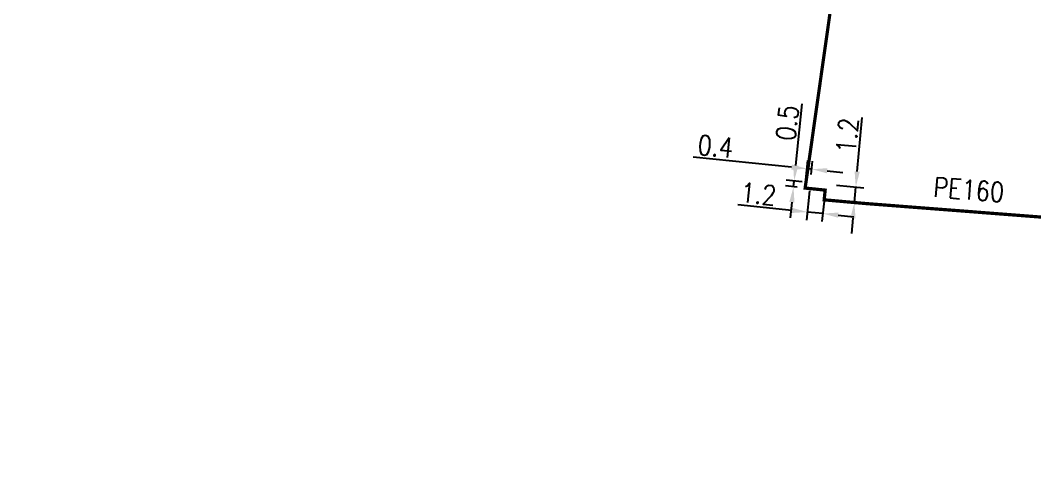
# Model space of a CAD drawing. Header units: millimetres. Extents: x 108000 to 109000, y 147000 to 148000.
# Drawn here: x 108506.7 to 108584.9, y 147353.1 to 147388.2 of the extents above; entities that cross this region are included whole.
import ezdxf

# ---------------------------------------------------------------- set-up
doc = ezdxf.new("R2010")
doc.units = ezdxf.units.MM
doc.header["$PDMODE"] = 34
doc.layers.get('Defpoints').update_dxf_attribs({"linetype": 'CONTINUOUS'})
doc.layers.add('G_120', color=4, linetype='CONTINUOUS')
doc.styles.get("Standard").update_dxf_attribs({"font": 'romans.shx', "width": 0.85})
doc.linetypes.add('G_TYPB_PE', pattern='A,5,-0.3,["o",Standard,S=1.5,R=0,X=0,Y=-0.5],-1.65', length=6.95)
doc.dimstyles.get("Standard").update_dxf_attribs({"dimtxt": 1.5, "dimasz": 1.2, "dimexe": 0.625, "dimexo": 0.625, "dimgap": 0.25, "dimtad": 1, "dimdec": 1, "dimzin": 0, "dimdsep": 46, "dimtxsty": 'Standard', "dimcen": -0.5, "dimadec": 0, "dimazin": 0, "dimtfac": 1, "dimtdec": 1, "dimtmove": 0, "dimatfit": 3, "dimfxl": 0, "dimtolj": 1, "dimtzin": 0, "dimarcsym": 0})

# ---------------------------------------------------------------- blocks, each defined once
blk = doc.blocks.new('*D277')
at = {"layer": 'Defpoints', "color": 0, "linetype": 'Continuous', "transparency": 16777216}
for p in [(108568.998, 147375.547), (108571.112, 147375.356), (108568.677, 147374.369)]:
    blk.add_point(p, dxfattribs=at)
at = {"layer": 'G_120', "color": 0, "linetype": 'Continuous', "lineweight": -2, "transparency": 16777216}
for p, q in [((108571.22, 147376.551), (108571.598, 147380.723)), ((108569.62, 147375.491), (108571.734, 147375.299)), ((108571.003, 147374.158), (108571.112, 147375.356)), ((108569.3, 147374.312), (108571.626, 147374.102)), ((108570.895, 147372.963), (108570.787, 147371.768))]:
    blk.add_line(p, q, dxfattribs=at)
at = {"layer": 'G_120', "color": 0, "linetype": 'Continuous', "transparency": 16777216}
for points in [[(108571.021, 147376.569), (108571.419, 147376.533), (108571.112, 147375.356)], [(108570.696, 147372.981), (108571.094, 147372.945), (108571.003, 147374.158)]]:
    blk.add_solid(points, dxfattribs=at)
at = {"layer": 'G_120', "color": 0, "linetype": 'Continuous', "transparency": 16777216, "insert": (108570.467, 147379.324), "char_height": 1.5, "attachment_point": 5, "rotation": 84.82375}
blk.add_mtext('\\A1;1.2', dxfattribs=at)
blk = doc.blocks.new('*D282')
at = {"layer": 'Defpoints', "color": 0, "linetype": 'Continuous', "transparency": 16777216}
for p in [(108566.362, 147375.819), (108567.615, 147375.688), (108567.212, 147375.276)]:
    blk.add_point(p, dxfattribs=at)
at = {"layer": 'G_120', "color": 0, "linetype": 'Continuous', "lineweight": -2, "transparency": 16777216}
for p, q in [((108566.488, 147377.013), (108566.989, 147381.775)), ((108566.994, 147375.753), (108565.741, 147375.885)), ((108566.315, 147375.371), (108566.362, 147375.819)), ((108566.59, 147375.342), (108565.694, 147375.436)), ((108566.19, 147374.177), (108566.064, 147372.984))]:
    blk.add_line(p, q, dxfattribs=at)
at = {"layer": 'G_120', "color": 0, "linetype": 'Continuous', "transparency": 16777216}
for points in [[(108566.289, 147377.034), (108566.687, 147376.992), (108566.362, 147375.819)], [(108565.991, 147374.198), (108566.388, 147374.156), (108566.315, 147375.371)]]:
    blk.add_solid(points, dxfattribs=at)
at = {"layer": 'G_120', "color": 0, "linetype": 'Continuous', "transparency": 16777216, "insert": (108565.829, 147380.303), "char_height": 1.5, "attachment_point": 5, "rotation": 83.99049}
blk.add_mtext('\\A1;0.5', dxfattribs=at)
blk = doc.blocks.new('*D283')
at = {"layer": 'Defpoints', "color": 0, "linetype": 'Continuous', "transparency": 16777216}
for p in [(108567.721, 147376.729), (108567.615, 147375.688), (108567.212, 147375.276)]:
    blk.add_point(p, dxfattribs=at)
at = {"layer": 'G_120', "color": 0, "linetype": 'Continuous', "lineweight": -2, "transparency": 16777216}
for p, q in [((108566.169, 147376.887), (108558.595, 147377.657)), ((108567.275, 147375.898), (108567.427, 147377.387)), ((108567.678, 147376.309), (108567.784, 147377.351)), ((108567.721, 147376.729), (108567.363, 147376.766)), ((108568.915, 147376.608), (108570.109, 147376.486))]:
    blk.add_line(p, q, dxfattribs=at)
at = {"layer": 'G_120', "color": 0, "linetype": 'Continuous', "transparency": 16777216}
for points in [[(108566.19, 147377.086), (108566.149, 147376.688), (108567.363, 147376.766)], [(108568.935, 147376.807), (108568.895, 147376.409), (108567.721, 147376.729)]]:
    blk.add_solid(points, dxfattribs=at)
at = {"layer": 'G_120', "color": 0, "linetype": 'Continuous', "transparency": 16777216, "insert": (108560.304, 147378.488), "char_height": 1.5, "attachment_point": 5, "rotation": 354.19425}
blk.add_mtext('\\A1;0.4', dxfattribs=at)
blk = doc.blocks.new('*D284')
at = {"layer": 'Defpoints', "color": 0, "linetype": 'Continuous', "transparency": 16777216}
for p in [(108567.615, 147375.688), (108568.754, 147375.118), (108567.386, 147373.432)]:
    blk.add_point(p, dxfattribs=at)
at = {"layer": 'G_120', "color": 0, "linetype": 'Continuous', "lineweight": -2, "transparency": 16777216}
for p, q in [((108567.552, 147375.066), (108567.323, 147372.81)), ((108568.691, 147374.496), (108568.507, 147372.69)), ((108566.192, 147373.553), (108562.024, 147373.977)), ((108568.57, 147373.312), (108567.386, 147373.432)), ((108569.764, 147373.19), (108570.958, 147373.069))]:
    blk.add_line(p, q, dxfattribs=at)
at = {"layer": 'G_120', "color": 0, "linetype": 'Continuous', "transparency": 16777216}
for points in [[(108566.212, 147373.752), (108566.172, 147373.354), (108567.386, 147373.432)], [(108569.784, 147373.389), (108569.744, 147372.991), (108568.57, 147373.312)]]:
    blk.add_solid(points, dxfattribs=at)
at = {"layer": 'G_120', "color": 0, "linetype": 'Continuous', "transparency": 16777216, "insert": (108563.612, 147374.821), "char_height": 1.5, "attachment_point": 5, "rotation": 354.19425}
blk.add_mtext('\\A1;1.2', dxfattribs=at)

msp = doc.modelspace()

# ---------------------------------------------------------------- linework, layer by layer
at = {"layer": 'G_120', "linetype": 'G_TYPB_PE', "const_width": 0.25}
msp.add_lwpolyline([(108506.886, 147514.196), (108599.953, 147446.811), (108596.529, 147442.68), (108573.028, 147416.23), (108567.212, 147375.276), (108568.754, 147375.118), (108568.677, 147374.369), (108571.91, 147374.081), (108590.849, 147372.618), (108612.688, 147370.585), (108646.934, 147367.545), (108647.393, 147367.508), (108647.891, 147367.467), (108648.39, 147367.426), (108651.718, 147367.153), (108650.238, 147360.023), (108649.095, 147353.736), (108651.249, 147353.241)], dxfattribs=at)

# ---------------------------------------------------------------- texts
at = {"layer": 'G_120', "linetype": 'Continuous', "width": 0.85}
msp.add_text('PE160', height=1.5, rotation=355.40182, dxfattribs=at).set_placement((108577.035, 147374.622))

# ---------------------------------------------------------------- dimensions: what is measured, and where the dimension line sits
at = {"layer": 'G_120', "linetype": 'Continuous'}
for base, p1, p2, angle, picture, middle in [((108566.362, 147375.819), (108567.212, 147375.276), (108567.615, 147375.688), 263.99049, '*D282', (108566.823, 147380.198)), ((108571.112, 147375.356), (108568.677, 147374.369), (108568.998, 147375.547), 264.82375, '*D277', (108571.463, 147379.234)), ((108567.721, 147376.729), (108567.212, 147375.276), (108567.615, 147375.688), 174.19425, '*D283', (108560.203, 147377.494)), ((108567.386, 147373.432), (108568.754, 147375.118), (108567.615, 147375.688), 354.19425, '*D284', (108563.511, 147373.826))]:
    dim = msp.add_linear_dim(base=base, p1=p1, p2=p2, angle=angle, dimstyle='Standard', dxfattribs=at)
    dim.commit()
    dim.dimension.update_dxf_attribs({"geometry": picture, "text_midpoint": middle, "dimtype": 160})

doc.saveas('drawing.dxf')
